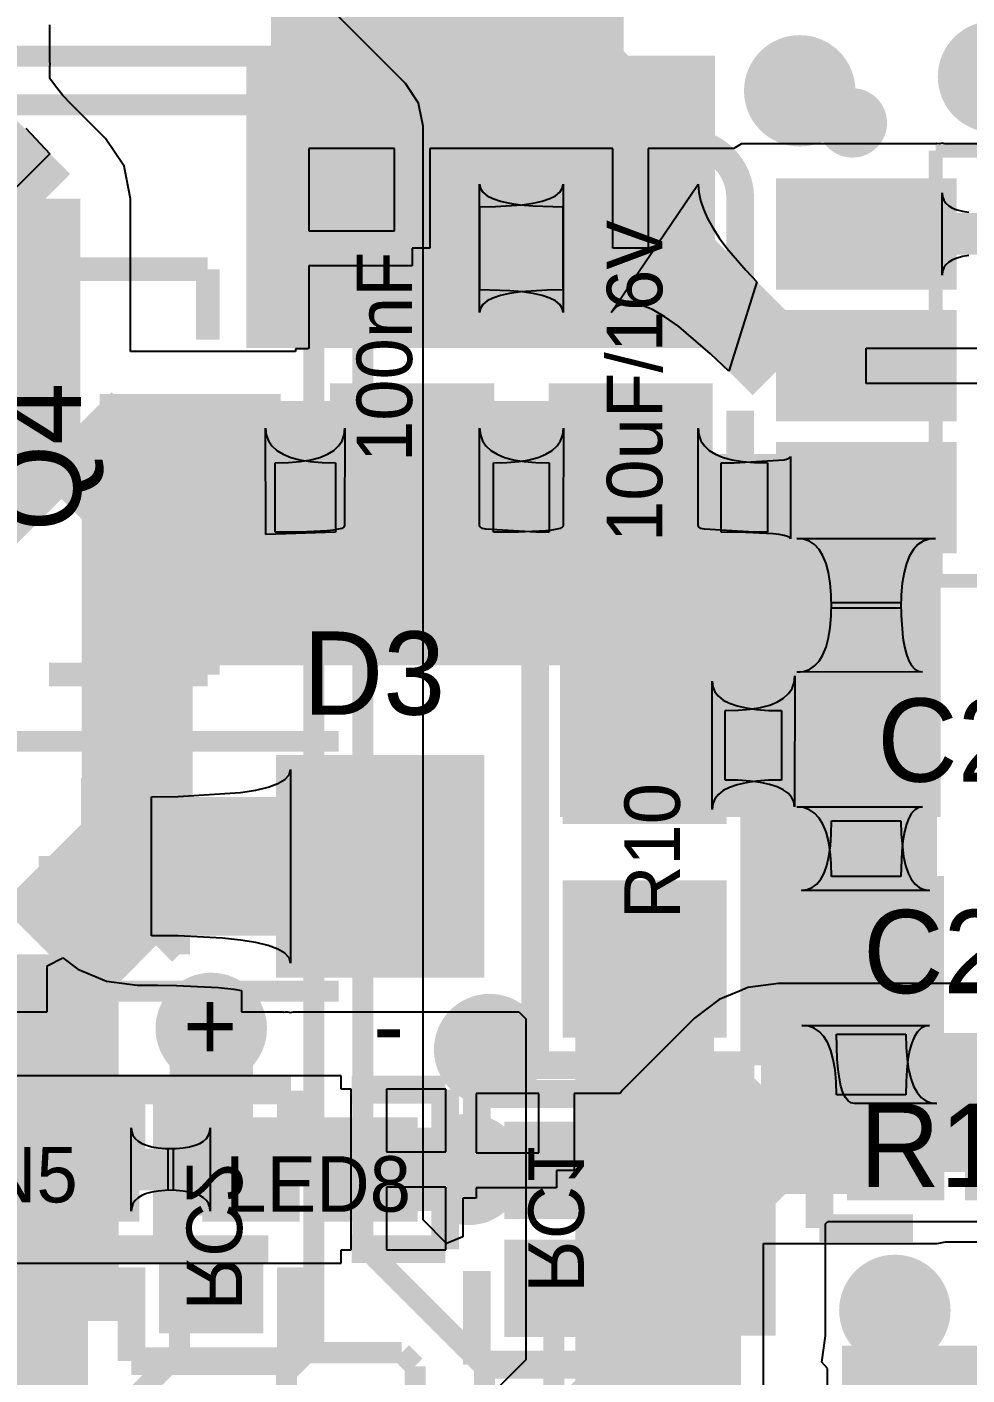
# Model space of a CAD drawing. Extents: x 72.1 to 112.7, y 45.7 to 113.8.
# Drawn here: x 90.05 to 96.83, y 56.1 to 65.81 of the extents above; entities that cross this region are included whole.
import ezdxf

# ---------------------------------------------------------------- set-up
doc = ezdxf.new("R2010")
doc.units = 0
doc.header["$MEASUREMENT"] = 0
for name, color, linetype in [('BOTTOMLAYER', 5, 'CONTINUOUS'), ('BOTTOMOVERLAY', 54, 'CONTINUOUS'), ('BOTTOMPASTE', 16, 'CONTINUOUS'), ('BOTTOMSOLDER', 6, 'CONTINUOUS'), ('MECHANICAL13', 56, 'CONTINUOUS'), ('MULTILAYER', 9, 'CONTINUOUS'), ('TOPLAYER', 1, 'CONTINUOUS'), ('TOPOVERLAY', 2, 'CONTINUOUS'), ('TOPPASTE', 8, 'CONTINUOUS'), ('TOPSOLDER', 216, 'CONTINUOUS')]:
    doc.layers.add(name, color=color, linetype=linetype)

msp = doc.modelspace()

# ---------------------------------------------------------------- linework, layer by layer
at = {"layer": 'BOTTOMLAYER'}
for p, q in [((92.777521, 65.407329), (92.27312, 65.91173)), ((92.871674, 65.266418), (92.777521, 65.407329)), ((92.87716, 65.238838), (92.871674, 65.266418)), ((92.904739, 65.1002), (92.87716, 65.238838)), ((92.904737, 65.100187), (92.904739, 65.1002)), ((92.904737, 57.218115), (92.904737, 65.100187)), ((95.245697, 58.892521), (95.185136, 58.867436)), ((95.467592, 58.921734), (95.245697, 58.892521)), ((100.60128, 58.921734), (95.467592, 58.921734)), ((95.038926, 58.806875), (94.861365, 58.670627)), ((95.185136, 58.867436), (95.038926, 58.806875)), ((94.861365, 58.670627), (94.341163, 58.150425)), ((93.740392, 58.129002), (93.288391, 58.129002)), ((93.288391, 58.129002), (93.288391, 57.702003)), ((93.740392, 57.702003), (93.740392, 58.129002)), ((94.324724, 58.129002), (93.994392, 58.129002)), ((93.994392, 58.129002), (93.994392, 57.575003)), ((94.341163, 58.150425), (94.324724, 58.129002)), ((93.288391, 57.702003), (93.740392, 57.702003)), ((93.994392, 57.575003), (93.867392, 57.575003)), ((93.867392, 57.575003), (93.867392, 57.448003)), ((93.867392, 57.448003), (93.288391, 57.448003)), ((93.288391, 57.448003), (93.288391, 57.375001)), ((93.288391, 57.375001), (93.192392, 57.375001)), ((93.192392, 57.375001), (93.192392, 57.096396)), ((93.075059, 57.047793), (92.904737, 57.218115)), ((95.804723, 57.189078), (95.822712, 57.207066)), ((95.804723, 56.383352), (95.804723, 57.189078)), ((95.822712, 57.207066), (101.183595, 57.207066)), ((93.192392, 57.096396), (93.075059, 57.047793)), ((95.779648, 56.192885), (95.804723, 56.383352)), ((95.820393, 56.146423), (95.779648, 56.192885)), ((95.820393, 55.1434), (95.820393, 56.146423))]:
    msp.add_line(p, q, dxfattribs=at)
for points, const_width in [([(87.597191, 65.604601), (91.965991, 65.604601)], 0.152001), ([(91.965991, 65.604601), (92.470392, 65.1002)], 0.152001), ([(87.364992, 65.2526), (91.759192, 65.2526)], 0.152001), ([(91.759192, 65.2526), (92.118391, 64.893401)], 0.152001), ([(92.470392, 57.038202), (92.470392, 65.1002)], 0.152001), ([(92.118391, 56.316402), (92.118391, 64.893401)], 0.152001), ([(88.533392, 62.900611), (90.377381, 62.900611)], 0.800001), ([(90.377381, 62.900611), (90.844792, 62.4332)], 0.800001), ([(90.844792, 59.7662), (90.844792, 62.4332)], 0.800001), ([(90.209792, 59.1312), (90.844792, 59.7662)], 1.000001), ([(90.209792, 56.4896), (90.209792, 59.1312)], 1.000001), ([(91.378192, 57.600403), (91.378192, 58.5978)], 0.599999), ([(94.947389, 57.544198), (95.467592, 58.0644)], 1.000001), ([(95.467592, 58.0644), (101.183595, 58.0644)], 1.000001), ([(94.947389, 56.383352), (94.947389, 57.544198)], 1.000001), ([(93.232392, 57.5818), (93.860595, 57.5818)], 0.599999), ([(93.860595, 57.5818), (93.867392, 57.575003)], 0.599999), ([(91.149592, 56.261), (91.149592, 56.9722)], 0.152001), ([(92.470392, 57.038202), (93.347393, 56.161201)], 0.152001), ([(93.847392, 56.705002), (93.867392, 56.725002)], 0.152001), ([(93.847392, 55.1434), (93.847392, 56.705002)], 0.152001), ([(94.947389, 55.1434), (94.947389, 56.383352)], 0.499999), ([(92.062988, 56.261), (92.118391, 56.316402)], 0.152001), ([(90.847393, 55.958801), (91.149592, 56.261)], 0.152001), ([(91.921391, 56.119403), (92.062988, 56.261)], 0.152001), ([(92.062988, 56.261), (92.749792, 56.261)], 0.152001), ([(92.749792, 56.261), (92.847391, 56.1634)], 0.152001), ([(91.921391, 55.2174), (91.921391, 56.119403)], 0.152001), ([(92.847391, 55.1434), (92.847391, 56.1634)], 0.152001), ([(93.347393, 55.1434), (93.347393, 56.161201)], 0.152001)]:
    msp.add_lwpolyline(points, dxfattribs=dict(at, const_width=const_width))
for points, const_width in [([(96.866992, 65.4558, 1), (97.166991, 65.4558, 1)], 0.299999), ([(93.920592, 65.3542, 1), (94.220591, 65.3542, 1)], 0.299999), ([(95.469992, 65.3542, 1), (95.769991, 65.3542, 1)], 0.299999), ([(93.463392, 64.2112, 1), (93.763391, 64.2112, 1)], 0.299999), ([(90.644792, 59.7662, 1), (91.044791, 59.7662, 1)], 0.399999), ([(91.228192, 58.5978, 1), (91.528191, 58.5978, 1)], 0.299999), ([(93.234792, 58.4454, 1), (93.534791, 58.4454, 1)], 0.299999), ([(93.082392, 57.5818, 1), (93.382391, 57.5818, 1)], 0.299999), ([(96.155792, 56.5658, 1), (96.455791, 56.5658, 1)], 0.299999)]:
    msp.add_lwpolyline(points, format="xyb", close=True, dxfattribs=dict(at, const_width=const_width))
for points in [[(91.703192, 57.300404), (91.703192, 57.900402), (91.053191, 57.300404), (91.053191, 57.900402)], [(94.192392, 57.275004), (94.192392, 57.875002), (93.542391, 57.275004), (93.542391, 57.875002)], [(91.703192, 56.450403), (91.703192, 57.050402), (91.053191, 56.450403), (91.053191, 57.050402)], [(94.192392, 56.425003), (94.192392, 57.025002), (93.542391, 56.425003), (93.542391, 57.025002)], [(89.904992, 54.4322), (90.489192, 54.4322), (89.904992, 56.8452), (90.489192, 56.8452)]]:
    msp.add_solid(points, dxfattribs=at)
at = {"layer": 'BOTTOMOVERLAY', "const_width": 0.2}
for points in [[(90.803189, 57.475399), (90.803189, 58.150399)], [(90.803189, 58.150399), (91.953189, 58.150399)], [(91.953189, 57.475399), (91.953189, 58.150399)], [(93.292389, 57.449999), (93.292389, 58.124999)], [(93.292389, 58.124999), (94.442389, 58.124999)], [(94.442389, 57.449999), (94.442389, 58.124999)], [(90.803189, 56.200401), (90.803189, 56.875401)], [(91.953189, 56.200401), (91.953189, 56.875401)], [(93.292389, 56.175001), (93.292389, 56.850001)], [(94.442389, 56.175001), (94.442389, 56.850001)], [(90.803189, 56.200401), (91.953189, 56.200401)], [(93.292389, 56.175001), (94.442389, 56.175001)]]:
    msp.add_lwpolyline(points, dxfattribs=at)
at = {"layer": 'BOTTOMPASTE'}
for points in [[(91.703192, 57.300404), (91.703192, 57.900402), (91.053191, 57.300404), (91.053191, 57.900402)], [(94.192392, 57.275004), (94.192392, 57.875002), (93.542391, 57.275004), (93.542391, 57.875002)], [(91.703192, 56.450403), (91.703192, 57.050402), (91.053191, 56.450403), (91.053191, 57.050402)], [(94.192392, 56.425003), (94.192392, 57.025002), (93.542391, 56.425003), (93.542391, 57.025002)]]:
    msp.add_solid(points, dxfattribs=at)
at = {"layer": 'BOTTOMSOLDER'}
for points, const_width in [([(96.816192, 65.4558, 1), (97.217791, 65.4558, 1)], 0.401599), ([(93.869792, 65.3542, 1), (94.271391, 65.3542, 1)], 0.401599), ([(95.419192, 65.3542, 1), (95.820791, 65.3542, 1)], 0.401599), ([(93.412592, 64.2112, 1), (93.814191, 64.2112, 1)], 0.401599), ([(90.593992, 59.7662, 1), (91.095591, 59.7662, 1)], 0.501599), ([(91.177392, 58.5978, 1), (91.578991, 58.5978, 1)], 0.401599), ([(93.183992, 58.4454, 1), (93.585591, 58.4454, 1)], 0.401599), ([(93.031592, 57.5818, 1), (93.433191, 57.5818, 1)], 0.401599), ([(96.104992, 56.5658, 1), (96.506591, 56.5658, 1)], 0.401599)]:
    msp.add_lwpolyline(points, format="xyb", close=True, dxfattribs=dict(at, const_width=const_width))
for points in [[(91.753992, 57.249604), (91.753992, 57.951202), (91.002391, 57.249604), (91.002391, 57.951202)], [(94.243192, 57.224204), (94.243192, 57.925802), (93.491591, 57.224204), (93.491591, 57.925802)], [(91.753992, 56.399603), (91.753992, 57.101202), (91.002391, 56.399603), (91.002391, 57.101202)], [(94.243192, 56.374203), (94.243192, 57.075802), (93.491591, 56.374203), (93.491591, 57.075802)]]:
    msp.add_solid(points, dxfattribs=at)
at = {"layer": 'MECHANICAL13', "const_width": 0.1}
for points in [[(96.599588, 64.922997), (98.39959, 64.922997)], [(96.599588, 61.822998), (96.599588, 64.922997)], [(96.599588, 61.822998), (98.39959, 61.822998)]]:
    msp.add_lwpolyline(points, dxfattribs=at)
at = {"layer": 'MULTILAYER'}
for points, const_width in [([(96.866992, 65.4558, 1), (97.166991, 65.4558, 1)], 0.299999), ([(93.920592, 65.3542, 1), (94.220591, 65.3542, 1)], 0.299999), ([(95.469992, 65.3542, 1), (95.769991, 65.3542, 1)], 0.299999), ([(93.463392, 64.2112, 1), (93.763391, 64.2112, 1)], 0.299999), ([(90.644792, 59.7662, 1), (91.044791, 59.7662, 1)], 0.399999), ([(91.228192, 58.5978, 1), (91.528191, 58.5978, 1)], 0.299999), ([(93.234792, 58.4454, 1), (93.534791, 58.4454, 1)], 0.299999), ([(93.082392, 57.5818, 1), (93.382391, 57.5818, 1)], 0.299999), ([(96.155792, 56.5658, 1), (96.455791, 56.5658, 1)], 0.299999)]:
    msp.add_lwpolyline(points, format="xyb", close=True, dxfattribs=dict(at, const_width=const_width))
at = {"layer": 'TOPLAYER'}
for p, q in [((90.214402, 65.565277), (90.214402, 65.828601)), ((90.218212, 65.546122), (90.214402, 65.565277)), ((90.214402, 65.526968), (90.218212, 65.546122)), ((90.214402, 65.443308), (90.214402, 65.526968)), ((90.215227, 65.441965), (90.214402, 65.443308)), ((90.255507, 65.386618), (90.215227, 65.441965)), ((90.309139, 65.321393), (90.255507, 65.386618)), ((90.368338, 65.258213), (90.309139, 65.321393)), ((90.616966, 65.009586), (90.368338, 65.258213)), ((90.040826, 65.085831), (90.214907, 64.900048)), ((90.74958, 64.81112), (90.616966, 65.009586)), ((90.214907, 64.900048), (89.861354, 64.546495)), ((92.698992, 64.938204), (92.081993, 64.938204)), ((92.081993, 64.938204), (92.081993, 64.346204)), ((92.698992, 64.346204), (92.698992, 64.938204)), ((93.566986, 64.938204), (92.952992, 64.938204)), ((92.952992, 64.938204), (92.952992, 64.219204)), ((93.566988, 64.938204), (93.566986, 64.938206)), ((93.566986, 64.938206), (93.566986, 64.938204)), ((93.569991, 64.938206), (93.566988, 64.938204)), ((93.613392, 64.938206), (93.569991, 64.938206)), ((93.656793, 64.938206), (93.613392, 64.938206)), ((93.659795, 64.938204), (93.656793, 64.938206)), ((93.659797, 64.938204), (93.659795, 64.938206)), ((93.659795, 64.938206), (93.659795, 64.938204)), ((94.273792, 64.938204), (93.659797, 64.938204)), ((94.273792, 64.219204), (94.273792, 64.938204)), ((95.109784, 64.938204), (94.527792, 64.938204)), ((94.527792, 64.938204), (94.527792, 64.219204)), ((95.109787, 64.938204), (95.109784, 64.938206)), ((95.109784, 64.938206), (95.109784, 64.938204)), ((95.144791, 64.938206), (95.109787, 64.938204)), ((95.199591, 64.972999), (95.144791, 64.938206)), ((95.234595, 64.972997), (95.199591, 64.972999)), ((95.234597, 64.972997), (95.234595, 64.972999)), ((95.234595, 64.972999), (95.234595, 64.972997)), ((96.602771, 64.972997), (95.234597, 64.972997)), ((96.608417, 64.974765), (96.602771, 64.972997)), ((96.627625, 64.973045), (96.608417, 64.974765)), ((96.64654, 64.976807), (96.627625, 64.973045)), ((96.665694, 64.972997), (96.64654, 64.976807)), ((96.999588, 64.972997), (96.665694, 64.972997)), ((90.796146, 64.577011), (90.74958, 64.81112)), ((93.312943, 63.757251), (93.312943, 64.681156)), ((93.312943, 64.681156), (93.318942, 64.650384)), ((93.318942, 64.650384), (93.336943, 64.622853)), ((93.336943, 64.622853), (93.366943, 64.59856)), ((93.85984, 64.59856), (93.88984, 64.622853)), ((93.88984, 64.622853), (93.907841, 64.650384)), ((93.907841, 64.650384), (93.913841, 64.681156)), ((93.913841, 64.681156), (93.913841, 63.757251)), ((94.259705, 63.757251), (94.887743, 64.681156)), ((94.887743, 64.681156), (94.891984, 64.623874)), ((94.891984, 64.623874), (94.904712, 64.563691)), ((96.64654, 64.026047), (96.64654, 64.619949)), ((96.64654, 64.619949), (96.64954, 64.59203)), ((90.796146, 63.475857), (90.796146, 64.577011)), ((93.313842, 64.519203), (93.427842, 64.520823)), ((93.313842, 63.919204), (93.313842, 64.519203)), ((93.366943, 64.59856), (93.408942, 64.577506)), ((93.408942, 64.577506), (93.462942, 64.559691)), ((93.427842, 64.520823), (93.619841, 64.533777)), ((93.462942, 64.559691), (93.528942, 64.545116)), ((93.528942, 64.545116), (93.606943, 64.533777)), ((93.606943, 64.533777), (93.696942, 64.52568)), ((93.619841, 64.533777), (93.697842, 64.545116)), ((93.696942, 64.52568), (93.912941, 64.519203)), ((93.697842, 64.545116), (93.763841, 64.559691)), ((93.763841, 64.559691), (93.817841, 64.577506)), ((93.817841, 64.577506), (93.85984, 64.59856)), ((93.912941, 64.519203), (93.912941, 63.919204)), ((94.904712, 64.563691), (94.925926, 64.500605)), ((96.64954, 64.59203), (96.658539, 64.567046)), ((96.658539, 64.567046), (96.67354, 64.545004)), ((96.67354, 64.545004), (96.694541, 64.525901)), ((96.694541, 64.525901), (96.721539, 64.509736)), ((96.721539, 64.509736), (96.754541, 64.496511)), ((94.925926, 64.500605), (94.955624, 64.434616)), ((94.955624, 64.434616), (94.993808, 64.365726)), ((96.754541, 64.496511), (96.79354, 64.486224)), ((96.79354, 64.486224), (96.838539, 64.478875)), ((92.081993, 64.346204), (92.698992, 64.346204)), ((94.993808, 64.365726), (95.040478, 64.293933)), ((92.952992, 64.219204), (92.825992, 64.219204)), ((92.825992, 64.219204), (92.825992, 64.092204)), ((94.527792, 64.219204), (94.273792, 64.219204)), ((95.040478, 64.293933), (95.095631, 64.219239)), ((95.095631, 64.219239), (95.231397, 64.061142)), ((96.694541, 64.120095), (96.67354, 64.100992)), ((96.721539, 64.13626), (96.694541, 64.120095)), ((96.754541, 64.149486), (96.721539, 64.13626)), ((96.79354, 64.159773), (96.754541, 64.149486)), ((96.838539, 64.167121), (96.79354, 64.159773)), ((92.825992, 64.092204), (92.081993, 64.092204)), ((92.081993, 64.092204), (92.081993, 63.584008)), ((95.231397, 64.061142), (95.312006, 63.977741)), ((96.64954, 64.053966), (96.64654, 64.026047)), ((96.658539, 64.07895), (96.64954, 64.053966)), ((96.67354, 64.100992), (96.658539, 64.07895)), ((95.312006, 63.977741), (95.108232, 63.332987)), ((93.529841, 63.912727), (93.313842, 63.919204)), ((93.366943, 63.839847), (93.336943, 63.815554)), ((93.408942, 63.860901), (93.366943, 63.839847)), ((93.462942, 63.878717), (93.408942, 63.860901)), ((93.528942, 63.893291), (93.462942, 63.878717)), ((93.606943, 63.90463), (93.528942, 63.893291)), ((93.619841, 63.90463), (93.529841, 63.912727)), ((93.798941, 63.917584), (93.606943, 63.90463)), ((93.697842, 63.893291), (93.619841, 63.90463)), ((93.763841, 63.878717), (93.697842, 63.893291)), ((93.817841, 63.860901), (93.763841, 63.878717)), ((93.912941, 63.919204), (93.798941, 63.917584)), ((93.85984, 63.839847), (93.817841, 63.860901)), ((93.88984, 63.815554), (93.85984, 63.839847)), ((94.408183, 63.825148), (94.348587, 63.821104)), ((94.477881, 63.810604), (94.408183, 63.825148)), ((93.318942, 63.788023), (93.312943, 63.757251)), ((93.336943, 63.815554), (93.318942, 63.788023)), ((93.907841, 63.788023), (93.88984, 63.815554)), ((93.913841, 63.757251), (93.907841, 63.788023)), ((94.299095, 63.798473), (94.259705, 63.757251)), ((94.348587, 63.821104), (94.299095, 63.798473)), ((94.557682, 63.777472), (94.477881, 63.810604)), ((94.647586, 63.725753), (94.557682, 63.777472)), ((94.747593, 63.655443), (94.647586, 63.725753)), ((94.977918, 63.45906), (94.747593, 63.655443)), ((92.081993, 63.584008), (92.08199, 63.584005)), ((92.08199, 63.584005), (92.081993, 63.584005)), ((92.081993, 63.584005), (92.08199, 63.500206)), ((91.985993, 63.475857), (90.796146, 63.475857)), ((92.075988, 63.494201), (91.985993, 63.494201)), ((91.985993, 63.494201), (91.985993, 63.475857)), ((92.08199, 63.500206), (92.075988, 63.494201)), ((95.108232, 63.332987), (94.977918, 63.45906)), ((96.099589, 63.245997), (96.099589, 63.499997)), ((96.099589, 63.499997), (96.903588, 63.499997)), ((96.903588, 63.245997), (96.099589, 63.245997)), ((91.772743, 62.156848), (91.769695, 62.922998)), ((91.769695, 62.922998), (91.774904, 62.875498)), ((91.774904, 62.875498), (91.790134, 62.832999)), ((92.321621, 62.832999), (92.336864, 62.875498)), ((92.336864, 62.875498), (92.342089, 62.922998)), ((92.342089, 62.922998), (92.339041, 62.217249)), ((93.312943, 62.217249), (93.312943, 62.922998)), ((93.312943, 62.922998), (93.317944, 62.875498)), ((93.317944, 62.875498), (93.332943, 62.832999)), ((93.896421, 62.832999), (93.911664, 62.875498)), ((93.911664, 62.875498), (93.916889, 62.922998)), ((93.916889, 62.922998), (93.913841, 62.217249)), ((94.887743, 62.217249), (94.887743, 62.922998)), ((94.887743, 62.922998), (94.892744, 62.875498)), ((94.892744, 62.875498), (94.907743, 62.832999)), ((91.790134, 62.832999), (91.815387, 62.795498)), ((91.815387, 62.795498), (91.85066, 62.762999)), ((91.85066, 62.762999), (91.895953, 62.735498)), ((92.215787, 62.735498), (92.261083, 62.762999)), ((92.261083, 62.762999), (92.296361, 62.795498)), ((92.296361, 62.795498), (92.321621, 62.832999)), ((93.332943, 62.832999), (93.357944, 62.795498)), ((93.357944, 62.795498), (93.392942, 62.762999)), ((93.392942, 62.762999), (93.437944, 62.735498)), ((93.790587, 62.735498), (93.835883, 62.762999)), ((93.835883, 62.762999), (93.871161, 62.795498)), ((93.871161, 62.795498), (93.896421, 62.832999)), ((94.907743, 62.832999), (94.932744, 62.795498)), ((94.932744, 62.795498), (94.967742, 62.762999)), ((94.967742, 62.762999), (95.012744, 62.735498)), ((91.839042, 62.672999), (91.934426, 62.675498)), ((91.839042, 62.173), (91.839042, 62.672999)), ((91.895953, 62.735498), (91.951269, 62.712999)), ((91.934426, 62.675498), (92.019793, 62.682999)), ((91.951269, 62.712999), (92.016605, 62.695498)), ((92.016605, 62.695498), (92.091962, 62.682999)), ((92.019793, 62.682999), (92.095142, 62.695498)), ((92.091962, 62.682999), (92.177342, 62.675498)), ((92.095142, 62.695498), (92.160474, 62.712999)), ((92.160474, 62.712999), (92.215787, 62.735498)), ((92.177342, 62.675498), (92.272742, 62.672999)), ((92.272742, 62.672999), (92.272742, 62.173)), ((93.413842, 62.672999), (93.509226, 62.675498)), ((93.413842, 62.173), (93.413842, 62.672999)), ((93.437944, 62.735498), (93.492942, 62.712999)), ((93.492942, 62.712999), (93.557943, 62.695498)), ((93.509226, 62.675498), (93.594593, 62.682999)), ((93.557943, 62.695498), (93.632942, 62.682999)), ((93.594593, 62.682999), (93.669942, 62.695498)), ((93.632942, 62.682999), (93.717943, 62.675498)), ((93.669942, 62.695498), (93.735274, 62.712999)), ((93.717943, 62.675498), (93.812942, 62.672999)), ((93.735274, 62.712999), (93.790587, 62.735498)), ((93.812942, 62.672999), (93.812942, 62.173)), ((95.012744, 62.735498), (95.067742, 62.712999)), ((95.052639, 62.672999), (95.147641, 62.673469)), ((95.052639, 62.173), (95.052639, 62.672999)), ((95.067742, 62.712999), (95.132743, 62.695498)), ((95.132743, 62.695498), (95.207742, 62.682999)), ((95.147641, 62.673469), (95.507637, 62.696006)), ((95.207742, 62.682999), (95.292743, 62.675498)), ((95.292743, 62.675498), (95.387742, 62.672999)), ((95.387742, 62.672999), (95.387742, 62.173)), ((95.507637, 62.696006), (95.532638, 62.703047)), ((95.532638, 62.703047), (95.547637, 62.71103)), ((95.547637, 62.71103), (95.552638, 62.719951)), ((95.552638, 62.719951), (95.552638, 62.126048)), ((92.272742, 62.173), (91.772743, 62.156848)), ((92.019041, 62.17477), (91.839042, 62.173)), ((92.21404, 62.184062), (92.019041, 62.17477)), ((92.259041, 62.188931), (92.21404, 62.184062)), ((92.294039, 62.194681), (92.259041, 62.188931)), ((92.319041, 62.201318), (92.294039, 62.194681)), ((92.334042, 62.208842), (92.319041, 62.201318)), ((92.339041, 62.217249), (92.334042, 62.208842)), ((93.317944, 62.208842), (93.312943, 62.217249)), ((93.332943, 62.201318), (93.317944, 62.208842)), ((93.357944, 62.194681), (93.332943, 62.201318)), ((93.717943, 62.173442), (93.357944, 62.194681)), ((93.593841, 62.17477), (93.413842, 62.173)), ((93.78884, 62.184062), (93.593841, 62.17477)), ((93.812942, 62.173), (93.717943, 62.173442)), ((93.833841, 62.188931), (93.78884, 62.184062)), ((93.868842, 62.194681), (93.833841, 62.188931)), ((93.893841, 62.201318), (93.868842, 62.194681)), ((93.908842, 62.208842), (93.893841, 62.201318)), ((93.913841, 62.217249), (93.908842, 62.208842)), ((94.892744, 62.208842), (94.887743, 62.217249)), ((94.907743, 62.201318), (94.892744, 62.208842)), ((94.932744, 62.194681), (94.907743, 62.201318)), ((95.292743, 62.173442), (94.932744, 62.194681)), ((95.232639, 62.171123), (95.052639, 62.173)), ((95.387742, 62.173), (95.292743, 62.173442)), ((95.427637, 62.161263), (95.232639, 62.171123)), ((95.472639, 62.156096), (95.427637, 62.161263)), ((95.50764, 62.149993), (95.472639, 62.156096)), ((95.532638, 62.142952), (95.50764, 62.149993)), ((95.54764, 62.134968), (95.532638, 62.142952)), ((95.552638, 62.126048), (95.54764, 62.134968)), ((95.647091, 62.124067), (95.59959, 62.129096)), ((95.59959, 62.129096), (96.599588, 62.129096)), ((95.68959, 62.108974), (95.647091, 62.124067)), ((95.727091, 62.083823), (95.68959, 62.108974)), ((95.75959, 62.048608), (95.727091, 62.083823)), ((96.472088, 62.08382), (96.439589, 62.048608)), ((96.509589, 62.108974), (96.472088, 62.08382)), ((96.552088, 62.124067), (96.509589, 62.108974)), ((96.599588, 62.129096), (96.552088, 62.124067)), ((95.787091, 62.003335), (95.75959, 62.048608)), ((95.80959, 61.947999), (95.787091, 62.003335)), ((96.412088, 62.003335), (96.389589, 61.947999)), ((96.439589, 62.048608), (96.412088, 62.003335)), ((95.827091, 61.882602), (95.80959, 61.947999)), ((95.83959, 61.807146), (95.827091, 61.882602)), ((96.372088, 61.882604), (96.359589, 61.807146)), ((96.389589, 61.947999), (96.372088, 61.882604)), ((95.84709, 61.721629), (95.83959, 61.807146)), ((96.359589, 61.807146), (96.352088, 61.721629)), ((95.84959, 61.626049), (95.84709, 61.721629)), ((96.352088, 61.721629), (96.349589, 61.626049)), ((95.84709, 61.572122), (95.84959, 61.66755)), ((95.84959, 61.66755), (96.349589, 61.66755)), ((96.349589, 61.626049), (95.84959, 61.626049)), ((96.349589, 61.66755), (96.351151, 61.572551)), ((95.83959, 61.486722), (95.84709, 61.572122)), ((96.351151, 61.572551), (96.363643, 61.412552)), ((95.80959, 61.346004), (95.827091, 61.41135)), ((95.827091, 61.41135), (95.83959, 61.486722)), ((96.363643, 61.412552), (96.374575, 61.347551)), ((95.787091, 61.290685), (95.80959, 61.346004)), ((96.374575, 61.347551), (96.388629, 61.292552)), ((95.68959, 61.184894), (95.727091, 61.210132)), ((95.727091, 61.210132), (95.75959, 61.245394)), ((95.75959, 61.245394), (95.787091, 61.290685)), ((96.388629, 61.292552), (96.405804, 61.247551)), ((96.405804, 61.247551), (96.426106, 61.212552)), ((96.426106, 61.212552), (96.44953, 61.187551)), ((95.579712, 61.090299), (95.584889, 61.1378)), ((95.584889, 61.1378), (95.581841, 60.193649)), ((95.59959, 61.164503), (95.647091, 61.169685)), ((96.505746, 61.167551), (95.59959, 61.164503)), ((95.647091, 61.169685), (95.68959, 61.184894)), ((96.44953, 61.187551), (96.476076, 61.172552)), ((96.476076, 61.172552), (96.505746, 61.167551)), ((94.98934, 60.175849), (94.98934, 61.099753)), ((94.98934, 61.099753), (94.994341, 61.059482)), ((94.994341, 61.059482), (95.00934, 61.023449)), ((95.00934, 61.023449), (95.034341, 60.991659)), ((95.504013, 60.9778), (95.539276, 61.0103)), ((95.539276, 61.0103), (95.564508, 61.0478)), ((95.564508, 61.0478), (95.579712, 61.090299)), ((95.034341, 60.991659), (95.06934, 60.964105)), ((95.06934, 60.964105), (95.114339, 60.940787)), ((95.114339, 60.940787), (95.16934, 60.921712)), ((95.16934, 60.921712), (95.234338, 60.906876)), ((95.26268, 60.8978), (95.338057, 60.9103)), ((95.338057, 60.9103), (95.403403, 60.9278)), ((95.403403, 60.9278), (95.458724, 60.9503)), ((95.458724, 60.9503), (95.504013, 60.9778)), ((95.081842, 60.8878), (95.177275, 60.8903)), ((95.081842, 60.387801), (95.081842, 60.8878)), ((95.177275, 60.8903), (95.26268, 60.8978)), ((95.234338, 60.906876), (95.309339, 60.896279)), ((95.309339, 60.896279), (95.394338, 60.889919)), ((95.394338, 60.889919), (95.489339, 60.8878)), ((95.489339, 60.8878), (95.489339, 60.387801)), ((91.90864, 60.392249), (91.93864, 60.425729)), ((91.93864, 60.425729), (91.94864, 60.463151)), ((91.94864, 60.463151), (91.94864, 59.069249)), ((91.698641, 60.315437), (91.78864, 60.337103)), ((91.78864, 60.337103), (91.85864, 60.362706)), ((91.85864, 60.362706), (91.90864, 60.392249)), ((95.114339, 60.334815), (95.06934, 60.311497)), ((95.176843, 60.385861), (95.081842, 60.387801)), ((95.16934, 60.35389), (95.114339, 60.334815)), ((95.234341, 60.368726), (95.16934, 60.35389)), ((95.261841, 60.380034), (95.176843, 60.385861)), ((95.309339, 60.379323), (95.234341, 60.368726)), ((95.336843, 60.370329), (95.261841, 60.380034)), ((95.394341, 60.385683), (95.309339, 60.379323)), ((95.401841, 60.356737), (95.336843, 60.370329)), ((95.489339, 60.387801), (95.394341, 60.385683)), ((95.456842, 60.339265), (95.401841, 60.356737)), ((95.501841, 60.317906), (95.456842, 60.339265)), ((90.94864, 60.266199), (91.138639, 60.26817)), ((90.94864, 59.266201), (90.94864, 60.266199)), ((91.138639, 60.26817), (91.588641, 60.297713)), ((91.588641, 60.297713), (91.698641, 60.315437)), ((95.00934, 60.252153), (94.994339, 60.21612)), ((95.034339, 60.283943), (95.00934, 60.252153)), ((95.06934, 60.311497), (95.034339, 60.283943)), ((95.536842, 60.292666), (95.501841, 60.317906)), ((95.561841, 60.263545), (95.536842, 60.292666)), ((95.576842, 60.230537), (95.561841, 60.263545)), ((95.581841, 60.193649), (95.576842, 60.230537)), ((94.994339, 60.21612), (94.98934, 60.175849)), ((95.647091, 60.188648), (95.59959, 60.193649)), ((95.59959, 60.193649), (96.505746, 60.193649)), ((95.68959, 60.173649), (95.647091, 60.188648)), ((95.727091, 60.148648), (95.68959, 60.173649)), ((95.75959, 60.113649), (95.727091, 60.148648)), ((96.426106, 60.14865), (96.405804, 60.113649)), ((96.44953, 60.173649), (96.426106, 60.14865)), ((96.476076, 60.18865), (96.44953, 60.173649)), ((96.505746, 60.193649), (96.476076, 60.18865)), ((95.787091, 60.068648), (95.75959, 60.113649)), ((95.80959, 60.013649), (95.787091, 60.068648)), ((95.847421, 59.997751), (95.84959, 60.09275)), ((95.84959, 60.09275), (96.349589, 60.09275)), ((96.349589, 60.09275), (96.351659, 59.997751)), ((96.388629, 60.068648), (96.374575, 60.013649)), ((96.405804, 60.113649), (96.388629, 60.068648)), ((95.827091, 59.948651), (95.80959, 60.013649)), ((95.83959, 59.87365), (95.827091, 59.948651)), ((95.840911, 59.91275), (95.847421, 59.997751)), ((96.351659, 59.997751), (96.368215, 59.837752)), ((96.363643, 59.948648), (96.355835, 59.87365)), ((96.374575, 60.013649), (96.363643, 59.948648)), ((95.830065, 59.837752), (95.840911, 59.91275)), ((95.84709, 59.788651), (95.83959, 59.87365)), ((96.355835, 59.87365), (96.349589, 59.69365)), ((95.795353, 59.717752), (95.814878, 59.772751)), ((95.814878, 59.772751), (95.830065, 59.837752)), ((95.84959, 59.69365), (95.84709, 59.788651)), ((96.368215, 59.837752), (96.382703, 59.772751)), ((96.382703, 59.772751), (96.401329, 59.717752)), ((95.743286, 59.637752), (95.771487, 59.672751)), ((95.771487, 59.672751), (95.795353, 59.717752)), ((96.349589, 59.69365), (95.84959, 59.69365)), ((96.401329, 59.717752), (96.424092, 59.672751)), ((96.424092, 59.672751), (96.450998, 59.637752)), ((95.632641, 59.592751), (95.67386, 59.597752)), ((96.556546, 59.592751), (95.632641, 59.592751)), ((95.67386, 59.597752), (95.710743, 59.612751)), ((95.710743, 59.612751), (95.743286, 59.637752)), ((96.450998, 59.637752), (96.482042, 59.612751)), ((96.482042, 59.612751), (96.517224, 59.597752)), ((96.517224, 59.597752), (96.556546, 59.592751)), ((91.138639, 59.26423), (90.94864, 59.266201)), ((91.458641, 59.248474), (91.138639, 59.26423)), ((91.588641, 59.234687), (91.458641, 59.248474)), ((91.698641, 59.216963), (91.588641, 59.234687)), ((91.78864, 59.195297), (91.698641, 59.216963)), ((91.85864, 59.169694), (91.78864, 59.195297)), ((91.90864, 59.140151), (91.85864, 59.169694)), ((90.19559, 59.049376), (90.309494, 59.105549)), ((90.309494, 59.105549), (90.416126, 59.023728)), ((91.93864, 59.106671), (91.90864, 59.140151)), ((91.94864, 59.069249), (91.93864, 59.106671)), ((90.19559, 58.716202), (90.19559, 59.049376)), ((90.416126, 59.023728), (90.622897, 58.938079)), ((90.622897, 58.938079), (90.844792, 58.908866)), ((90.844792, 58.908866), (90.99293, 58.908866)), ((90.99293, 58.908866), (91.127981, 58.907464)), ((91.127981, 58.907464), (91.431049, 58.892544)), ((91.431049, 58.892544), (91.541376, 58.880842)), ((91.541376, 58.880842), (91.595593, 58.872107)), ((91.595593, 58.872107), (91.595593, 58.716202)), ((88.567796, 58.716202), (90.19559, 58.716202)), ((91.595593, 58.716202), (91.899692, 58.716202)), ((91.899692, 58.716202), (91.90182, 58.715478)), ((91.90182, 58.715478), (91.912981, 58.716202)), ((91.912981, 58.716202), (91.929486, 58.716202)), ((91.929486, 58.716202), (91.94864, 58.712392)), ((91.94864, 58.712392), (91.967794, 58.716202)), ((91.967794, 58.716202), (93.595586, 58.716202)), ((93.595586, 58.716202), (93.595584, 58.716202)), ((93.595584, 58.716202), (93.645055, 58.666731)), ((93.595586, 58.716202), (93.595586, 58.716202)), ((93.645055, 58.666731), (93.645055, 56.209717)), ((95.682295, 58.613848), (95.634795, 58.618849)), ((95.634795, 58.618849), (96.556546, 58.618849)), ((95.724795, 58.598849), (95.682295, 58.613848)), ((95.762295, 58.573848), (95.724795, 58.598849)), ((96.494714, 58.598849), (96.468951, 58.57385)), ((96.523912, 58.61385), (96.494714, 58.598849)), ((96.556546, 58.618849), (96.523912, 58.61385)), ((95.794794, 58.538849), (95.762295, 58.573848)), ((95.822295, 58.493848), (95.794794, 58.538849)), ((95.844794, 58.438849), (95.822295, 58.493848)), ((95.884794, 58.556152), (96.384793, 58.556152)), ((95.890029, 58.376152), (95.884794, 58.556152)), ((96.384793, 58.556152), (96.387041, 58.461153)), ((96.427732, 58.493848), (96.412274, 58.438849)), ((96.446624, 58.538849), (96.427732, 58.493848)), ((96.468951, 58.57385), (96.446624, 58.538849)), ((95.862295, 58.373851), (95.844794, 58.438849)), ((96.387041, 58.461153), (96.393782, 58.376152)), ((96.412274, 58.438849), (96.400252, 58.373848)), ((95.874794, 58.29885), (95.862295, 58.373851)), ((95.882295, 58.213851), (95.874794, 58.29885)), ((95.89657, 58.301153), (95.890029, 58.376152)), ((95.905729, 58.236152), (95.89657, 58.301153)), ((96.391664, 58.29885), (96.38651, 58.213849)), ((96.400252, 58.373848), (96.391664, 58.29885)), ((96.393782, 58.376152), (96.405022, 58.301153)), ((96.405022, 58.301153), (96.420755, 58.236152)), ((92.314392, 58.2568), (89.007795, 58.2568)), ((92.314392, 58.160801), (92.314392, 58.2568)), ((95.884794, 58.11885), (95.882295, 58.213851)), ((95.917507, 58.181154), (95.905729, 58.236152)), ((96.38651, 58.213849), (96.384793, 58.11885)), ((96.420755, 58.236152), (96.440981, 58.181154)), ((92.387395, 58.160801), (92.314392, 58.160801)), ((92.387395, 57.5818), (92.387395, 58.160801)), ((93.068394, 58.160801), (92.641395, 58.160801)), ((92.641395, 58.160801), (92.641395, 57.7088)), ((93.068394, 57.7088), (93.068394, 58.160801)), ((96.384793, 58.11885), (95.884794, 58.11885)), ((95.931899, 58.136152), (95.917507, 58.181154)), ((95.948909, 58.101154), (95.931899, 58.136152)), ((95.968538, 58.076153), (95.948909, 58.101154)), ((96.440981, 58.181154), (96.465705, 58.136152)), ((96.465705, 58.136152), (96.494923, 58.101154)), ((96.494923, 58.101154), (96.528633, 58.076153)), ((95.990781, 58.061154), (95.968538, 58.076153)), ((96.015642, 58.056153), (95.990781, 58.061154)), ((96.609545, 58.056153), (96.015642, 58.056153)), ((96.528633, 58.076153), (96.566843, 58.061154)), ((96.566843, 58.061154), (96.609545, 58.056153)), ((90.801698, 57.281801), (90.801698, 57.881799)), ((90.801698, 57.881799), (90.804728, 57.853301)), ((90.804728, 57.853301), (90.813819, 57.827799)), ((90.813819, 57.827799), (90.828973, 57.8053)), ((90.828973, 57.8053), (90.850187, 57.7858)), ((91.322002, 57.7858), (91.343216, 57.8053)), ((91.343216, 57.8053), (91.358369, 57.827799)), ((91.358369, 57.827799), (91.36746, 57.853301)), ((91.36746, 57.853301), (91.37049, 57.881799)), ((91.37049, 57.881799), (91.37049, 57.281801)), ((90.850187, 57.7858), (90.877461, 57.7693)), ((90.877461, 57.7693), (90.910796, 57.7558)), ((90.910796, 57.7558), (90.950191, 57.7453)), ((90.950191, 57.7453), (90.995647, 57.737799)), ((90.995647, 57.737799), (91.047166, 57.733301)), ((91.047166, 57.733301), (91.104745, 57.7318)), ((91.067443, 57.7318), (91.125022, 57.733301)), ((91.067443, 57.4318), (91.067443, 57.7318)), ((91.104745, 57.7318), (91.104745, 57.4318)), ((91.125022, 57.733301), (91.176541, 57.737799)), ((91.176541, 57.737799), (91.221997, 57.7453)), ((91.221997, 57.7453), (91.261392, 57.7558)), ((91.261392, 57.7558), (91.294727, 57.7693)), ((91.294727, 57.7693), (91.322002, 57.7858)), ((92.641395, 57.7088), (93.068394, 57.7088)), ((92.387395, 57.002799), (92.387395, 57.5818)), ((90.950191, 57.4183), (90.910796, 57.4078)), ((90.995647, 57.425801), (90.950191, 57.4183)), ((91.047166, 57.430299), (90.995647, 57.425801)), ((91.104745, 57.4318), (91.047166, 57.430299)), ((91.125022, 57.430299), (91.067443, 57.4318)), ((91.176541, 57.425801), (91.125022, 57.430299)), ((91.221997, 57.4183), (91.176541, 57.425801)), ((91.261392, 57.4078), (91.221997, 57.4183)), ((93.068394, 57.4548), (92.641395, 57.4548)), ((92.641395, 57.4548), (92.641395, 57.002799)), ((93.068394, 57.002799), (93.068394, 57.4548)), ((90.813819, 57.335801), (90.804728, 57.310299)), ((90.828973, 57.3583), (90.813819, 57.335801)), ((90.850187, 57.3778), (90.828973, 57.3583)), ((90.877461, 57.3943), (90.850187, 57.3778)), ((90.910796, 57.4078), (90.877461, 57.3943)), ((91.294727, 57.3943), (91.261392, 57.4078)), ((91.322002, 57.3778), (91.294727, 57.3943)), ((91.343216, 57.3583), (91.322002, 57.3778)), ((91.358369, 57.335801), (91.343216, 57.3583)), ((91.36746, 57.310299), (91.358369, 57.335801)), ((90.804728, 57.310299), (90.801698, 57.281801)), ((91.37049, 57.281801), (91.36746, 57.310299)), ((95.359723, 55.854597), (95.359723, 57.047143)), ((95.359723, 57.047143), (96.610592, 57.047143)), ((96.610592, 57.047143), (96.671206, 57.0592)), ((96.671206, 57.0592), (96.962592, 57.0592)), ((92.314392, 56.9068), (92.314392, 57.002799)), ((92.314392, 57.002799), (92.387395, 57.002799)), ((92.641395, 57.002799), (93.068394, 57.002799)), ((89.007795, 56.9068), (92.314392, 56.9068)), ((93.645055, 56.209717), (92.676965, 55.241627))]:
    msp.add_line(p, q, dxfattribs=at)
for points, const_width in [([(96.866992, 65.4558, 1), (97.166991, 65.4558, 1)], 0.299999), ([(93.920592, 65.3542, 1), (94.220591, 65.3542, 1)], 0.299999), ([(95.469992, 65.3542, 1), (95.769991, 65.3542, 1)], 0.299999), ([(93.463392, 64.2112, 1), (93.763391, 64.2112, 1)], 0.299999), ([(90.644792, 59.7662, 1), (91.044791, 59.7662, 1)], 0.399999), ([(91.228192, 58.5978, 1), (91.528191, 58.5978, 1)], 0.299999), ([(93.234792, 58.4454, 1), (93.534791, 58.4454, 1)], 0.299999), ([(93.082392, 57.5818, 1), (93.382391, 57.5818, 1)], 0.299999), ([(96.155792, 56.5658, 1), (96.455791, 56.5658, 1)], 0.299999)]:
    msp.add_lwpolyline(points, format="xyb", close=True, dxfattribs=dict(at, const_width=const_width))
for points, const_width in [([(89.407202, 65.3542), (90.184392, 64.577011)], 0.499999), ([(90.184392, 62.651589), (90.184392, 64.577011)], 0.499999), ([(92.825992, 64.219204), (94.400792, 64.219204)], 0.599999), ([(94.400792, 64.219204), (94.64628, 64.219204)], 0.599999), ([(94.64628, 64.219204), (95.492486, 63.372997)], 0.599999), ([(96.099589, 64.322998), (97.554616, 64.322998)], 0.299999), ([(95.492486, 63.372997), (96.099589, 63.372997)], 0.599999), ([(89.193792, 61.660989), (90.184392, 62.651589)], 0.499999), ([(90.971792, 62.422999), (96.099589, 62.422999)], 0.499999), ([(96.099589, 60.761796), (96.099589, 62.422999)], 0.499999), ([(95.975592, 60.637798), (96.099589, 60.761796)], 0.499999), ([(96.099589, 60.761796), (96.145393, 60.8076)], 0.499999), ([(96.099589, 59.253204), (96.099589, 60.761796)], 0.499999), ([(94.502389, 60.637801), (95.975589, 60.637801)], 0.499999), ([(95.975589, 60.637801), (95.975592, 60.637798)], 0.499999), ([(90.844792, 59.7662), (92.595591, 59.7662)], 1.000001), ([(96.099589, 59.253204), (96.134794, 59.217999)], 0.499999), ([(96.134794, 57.7088), (96.134794, 59.217999)], 0.499999), ([(94.502389, 55.854597), (94.502389, 58.9026)], 1.000001), ([(92.514395, 57.5818), (93.232392, 57.5818)], 0.599999), ([(90.507795, 57.5818), (91.664394, 57.5818)], 0.299999), ([(93.283192, 54.6354), (94.502389, 55.854597)], 1.000001)]:
    msp.add_lwpolyline(points, dxfattribs=dict(at, const_width=const_width))
for points in [[(91.809992, 65.2018), (94.349992, 65.2018), (91.809992, 66.802), (94.349992, 66.802)], [(91.632192, 63.5), (95.010392, 63.5), (91.632192, 65.6082), (95.010392, 65.6082)], [(93.315991, 63.754203), (93.315991, 64.684204), (92.335993, 63.754203), (92.335993, 64.684204)], [(94.890791, 63.754203), (94.890791, 64.684204), (93.910793, 63.754203), (93.910793, 64.684204)], [(96.649588, 64.022999), (96.649588, 64.622997), (95.54959, 64.022999), (95.54959, 64.622997)], [(96.649588, 63.072998), (96.649588, 63.672997), (95.54959, 63.072998), (95.54959, 63.672997)], [(93.315991, 62.214201), (93.315991, 63.144202), (92.335993, 62.214201), (92.335993, 63.144202)], [(94.890791, 62.214201), (94.890791, 63.144202), (93.910793, 62.214201), (93.910793, 63.144202)], [(90.675793, 63.0682), (90.675793, 62.1538), (91.775791, 63.0682), (91.775791, 62.1538)], [(90.692392, 61.214), (94.857992, 61.214), (90.692392, 63.119), (94.857992, 63.119)], [(93.892792, 60.1218), (96.635992, 60.1218), (93.892792, 62.738), (96.635992, 62.738)], [(96.649588, 62.123), (96.649588, 62.722999), (95.54959, 62.123), (95.54959, 62.722999)], [(95.578793, 60.190601), (96.508794, 60.190601), (95.578793, 61.170599), (96.508794, 61.170599)], [(94.992388, 60.172801), (94.992388, 61.102801), (94.01239, 60.172801), (94.01239, 61.102801)], [(95.340592, 57.404), (96.610592, 57.404), (95.340592, 60.833), (96.610592, 60.833)], [(91.945592, 60.466199), (91.945592, 59.066201), (93.245589, 60.466199), (93.245589, 59.066201)], [(94.992388, 58.632799), (94.992388, 59.562799), (94.01239, 58.632799), (94.01239, 59.562799)], [(95.629593, 58.615801), (96.559594, 58.615801), (95.629593, 59.595799), (96.559594, 59.595799)], [(96.012594, 57.409199), (96.612593, 57.409199), (96.012594, 58.059201), (96.612593, 58.059201)], [(90.207795, 57.256799), (90.807794, 57.256799), (90.207795, 57.906801), (90.807794, 57.906801)], [(91.364394, 57.256799), (91.964393, 57.256799), (91.364394, 57.906801), (91.964393, 57.906801)], [(92.214395, 57.256799), (92.814394, 57.256799), (92.214395, 57.906801), (92.814394, 57.906801)], [(95.924792, 53.1368), (98.693392, 53.1368), (95.924792, 56.3118), (98.693392, 56.3118)]]:
    msp.add_solid(points, dxfattribs=at)
at = {"layer": 'TOPOVERLAY'}
for points, const_width in [([(96.124588, 65.122999, 1), (95.874586, 65.122999, 1)], 0.249999), ([(95.812087, 65.122999, 1), (95.937085, 65.122999, 1)], 0.124998), ([(96.062089, 65.122999, 1), (96.187087, 65.122999, 1)], 0.124998), ([(92.385993, 64.984203, 1), (92.485992, 64.984203, 1)], 0.1), ([(93.165993, 64.984206, 1), (93.265993, 64.984206, 1)], 0.1), ([(93.960793, 64.984203, 1), (94.060792, 64.984203, 1)], 0.1), ([(94.740793, 64.984206, 1), (94.840793, 64.984206, 1)], 0.1), ([(91.985991, 64.584204, 1), (92.085991, 64.584204, 1)], 0.1), ([(93.560791, 64.584204, 1), (93.660791, 64.584204, 1)], 0.1), ([(93.565995, 64.584207, 1), (93.665995, 64.584207, 1)], 0.1), ([(95.140795, 64.584207, 1), (95.240795, 64.584207, 1)], 0.1), ([(91.985988, 62.314204, 1), (92.085988, 62.314204, 1)], 0.1), ([(93.560788, 62.314204, 1), (93.660788, 62.314204, 1)], 0.1), ([(93.565993, 62.314204, 1), (93.665993, 62.314204, 1)], 0.1), ([(95.140793, 62.314204, 1), (95.240792, 62.314204, 1)], 0.1), ([(92.38599, 61.914204, 1), (92.48599, 61.914204, 1)], 0.1), ([(93.165991, 61.914204, 1), (93.265991, 61.914204, 1)], 0.1), ([(93.96079, 61.914204, 1), (94.06079, 61.914204, 1)], 0.1), ([(94.740791, 61.914204, 1), (94.840791, 61.914204, 1)], 0.1), ([(95.628795, 61.470603, 1), (95.728795, 61.470603, 1)], 0.1), ([(95.228796, 61.070602, 1), (95.328796, 61.070602, 1)], 0.1), ([(95.228796, 60.290601, 1), (95.328796, 60.290601, 1)], 0.1), ([(95.628795, 59.890599, 1), (95.728795, 59.890599, 1)], 0.1), ([(95.679595, 59.895803, 1), (95.779595, 59.895803, 1)], 0.1), ([(95.279596, 59.495802, 1), (95.379596, 59.495802, 1)], 0.1), ([(95.279596, 58.715801, 1), (95.379596, 58.715801, 1)], 0.1), ([(95.679595, 58.315799, 1), (95.779595, 58.315799, 1)], 0.1)]:
    msp.add_lwpolyline(points, format="xyb", close=True, dxfattribs=dict(at, const_width=const_width))
at = {"layer": 'TOPOVERLAY', "const_width": 0.2}
for points in [[(92.035991, 64.584204, -0.414213), (92.435992, 64.984203)], [(93.215993, 64.984206, -0.414213), (93.615995, 64.584207)], [(93.610791, 64.584204, -0.414213), (94.010792, 64.984203)], [(94.790793, 64.984206, -0.414213), (95.190795, 64.584207)], [(92.43599, 61.914204, -0.414213), (92.035988, 62.314204)], [(93.615993, 62.314204, -0.414213), (93.215991, 61.914204)], [(94.01079, 61.914204, -0.414213), (93.610788, 62.314204)], [(95.190793, 62.314204, -0.414213), (94.790791, 61.914204)], [(95.278796, 61.070602, -0.414213), (95.678795, 61.470603)], [(95.678795, 59.890599, -0.414213), (95.278796, 60.290601)], [(95.329596, 59.495802, -0.414213), (95.729595, 59.895803)], [(95.729595, 58.315799, -0.414213), (95.329596, 58.715801)]]:
    msp.add_lwpolyline(points, format="xyb", dxfattribs=at)
at = {"layer": 'TOPOVERLAY'}
for points, const_width in [([(92.435992, 64.984203), (93.215991, 64.984203)], 0.2), ([(94.010792, 64.984203), (94.790791, 64.984203)], 0.2), ([(92.035991, 63.849204), (92.035991, 64.584204)], 0.2), ([(93.610791, 63.849204), (93.610791, 64.584204)], 0.2), ([(93.615995, 63.849207), (93.615995, 64.584207)], 0.2), ([(95.190795, 63.849207), (95.190795, 64.584207)], 0.2), ([(90.209792, 64.069011), (91.352792, 64.069011)], 0.17), ([(91.352792, 63.561011), (91.352792, 64.069011)], 0.17), ([(92.035991, 62.314204), (92.035991, 63.049203)], 0.2), ([(93.610791, 62.314204), (93.610791, 63.049203)], 0.2), ([(93.615993, 62.314204), (93.615993, 63.049203)], 0.2), ([(95.190793, 62.314204), (95.190793, 63.049203)], 0.2), ([(92.435992, 61.914204), (93.215991, 61.914204)], 0.2), ([(94.010792, 61.914204), (94.790791, 61.914204)], 0.2), ([(91.352792, 61.148011), (91.352792, 61.656011)], 0.17), ([(93.712388, 61.402798), (95.29239, 61.402798)], 0.2), ([(93.712388, 58.332799), (93.712388, 61.402798)], 0.2), ([(95.29239, 58.332799), (95.29239, 61.402798)], 0.2), ([(95.678795, 61.470601), (96.413795, 61.470601)], 0.2), ([(90.209792, 61.148011), (91.352792, 61.148011)], 0.17), ([(95.278796, 60.290601), (95.278796, 61.070599)], 0.2), ([(89.495592, 60.666201), (92.295591, 60.666201)], 0.15), ([(90.514592, 59.1312), (90.514592, 60.4012)], 0.15), ([(90.641592, 59.8932), (91.149592, 60.4012)], 0.15), ([(91.149592, 60.0202), (91.149592, 60.4012)], 0.15), ([(91.149592, 59.1312), (91.149592, 60.0202)], 0.15), ([(95.678795, 59.890599), (96.413795, 59.890599)], 0.2), ([(95.729595, 59.895801), (96.464595, 59.895801)], 0.2), ([(90.133592, 59.7662), (91.657592, 59.7662)], 0.15), ([(90.641592, 59.6392), (91.149592, 59.1312)], 0.15), ([(95.329596, 58.715801), (95.329596, 59.495799)], 0.2), ([(89.495592, 58.866199), (92.295591, 58.866199)], 0.15), ([(93.712388, 58.332799), (95.29239, 58.332799)], 0.2), ([(95.729595, 58.315799), (96.464595, 58.315799)], 0.2), ([(95.762592, 58.309198), (96.437592, 58.309198)], 0.2), ([(95.762592, 57.159197), (95.762592, 58.309198)], 0.2), ([(90.382791, 58.156798), (91.057791, 58.156798)], 0.2), ([(91.057791, 57.006797), (91.057791, 58.156798)], 0.2), ([(91.114392, 58.156798), (91.789392, 58.156798)], 0.2), ([(91.114392, 57.006797), (91.114392, 58.156798)], 0.2), ([(92.389391, 58.156798), (93.064391, 58.156798)], 0.2), ([(93.064391, 57.006797), (93.064391, 58.156798)], 0.2), ([(95.762592, 57.159197), (96.437592, 57.159197)], 0.2), ([(90.382791, 57.006797), (91.057791, 57.006797)], 0.2), ([(91.114392, 57.006797), (91.789392, 57.006797)], 0.2), ([(92.389391, 57.006797), (93.064391, 57.006797)], 0.2)]:
    msp.add_lwpolyline(points, dxfattribs=dict(at, const_width=const_width))
at = {"layer": 'TOPPASTE'}
for points in [[(93.315991, 63.754203), (93.315991, 64.684204), (92.335993, 63.754203), (92.335993, 64.684204)], [(94.890791, 63.754203), (94.890791, 64.684204), (93.910793, 63.754203), (93.910793, 64.684204)], [(96.649588, 64.022999), (96.649588, 64.622997), (95.54959, 64.022999), (95.54959, 64.622997)], [(96.649588, 63.072998), (96.649588, 63.672997), (95.54959, 63.072998), (95.54959, 63.672997)], [(93.315991, 62.214201), (93.315991, 63.144202), (92.335993, 62.214201), (92.335993, 63.144202)], [(94.890791, 62.214201), (94.890791, 63.144202), (93.910793, 62.214201), (93.910793, 63.144202)], [(90.675793, 63.0682), (90.675793, 62.1538), (91.775791, 63.0682), (91.775791, 62.1538)], [(96.649588, 62.123), (96.649588, 62.722999), (95.54959, 62.123), (95.54959, 62.722999)], [(95.578793, 60.190601), (96.508794, 60.190601), (95.578793, 61.170599), (96.508794, 61.170599)], [(94.992388, 60.172801), (94.992388, 61.102801), (94.01239, 60.172801), (94.01239, 61.102801)], [(91.945592, 60.466199), (91.945592, 59.066201), (93.245589, 60.466199), (93.245589, 59.066201)], [(94.992388, 58.632799), (94.992388, 59.562799), (94.01239, 58.632799), (94.01239, 59.562799)], [(95.629593, 58.615801), (96.559594, 58.615801), (95.629593, 59.595799), (96.559594, 59.595799)], [(96.012594, 57.409199), (96.612593, 57.409199), (96.012594, 58.059201), (96.612593, 58.059201)], [(90.207795, 57.256799), (90.807794, 57.256799), (90.207795, 57.906801), (90.807794, 57.906801)], [(91.364394, 57.256799), (91.964393, 57.256799), (91.364394, 57.906801), (91.964393, 57.906801)], [(92.214395, 57.256799), (92.814394, 57.256799), (92.214395, 57.906801), (92.814394, 57.906801)]]:
    msp.add_solid(points, dxfattribs=at)
at = {"layer": 'TOPSOLDER'}
for points, const_width in [([(96.816192, 65.4558, 1), (97.217791, 65.4558, 1)], 0.401599), ([(93.869792, 65.3542, 1), (94.271391, 65.3542, 1)], 0.401599), ([(95.419192, 65.3542, 1), (95.820791, 65.3542, 1)], 0.401599), ([(93.412592, 64.2112, 1), (93.814191, 64.2112, 1)], 0.401599), ([(90.593992, 59.7662, 1), (91.095591, 59.7662, 1)], 0.501599), ([(91.177392, 58.5978, 1), (91.578991, 58.5978, 1)], 0.401599), ([(93.183992, 58.4454, 1), (93.585591, 58.4454, 1)], 0.401599), ([(93.031592, 57.5818, 1), (93.433191, 57.5818, 1)], 0.401599), ([(96.104992, 56.5658, 1), (96.506591, 56.5658, 1)], 0.401599)]:
    msp.add_lwpolyline(points, format="xyb", close=True, dxfattribs=dict(at, const_width=const_width))
for points in [[(93.417591, 63.652603), (93.417591, 64.785804), (92.234393, 63.652603), (92.234393, 64.785804)], [(94.992391, 63.652603), (94.992391, 64.785804), (93.809193, 63.652603), (93.809193, 64.785804)], [(96.751188, 63.921399), (96.751188, 64.724598), (95.44799, 63.921399), (95.44799, 64.724598)], [(96.751188, 62.971398), (96.751188, 63.774597), (95.44799, 62.971398), (95.44799, 63.774597)], [(93.417591, 62.112601), (93.417591, 63.245802), (92.234393, 62.112601), (92.234393, 63.245802)], [(94.992391, 62.112601), (94.992391, 63.245802), (93.809193, 62.112601), (93.809193, 63.245802)], [(90.574193, 63.1698), (90.574193, 62.0522), (91.877391, 63.1698), (91.877391, 62.0522)], [(96.751188, 62.0214), (96.751188, 62.824599), (95.44799, 62.0214), (95.44799, 62.824599)], [(95.093988, 60.071201), (95.093988, 61.204401), (93.91079, 60.071201), (93.91079, 61.204401)], [(95.477193, 60.089001), (96.610394, 60.089001), (95.477193, 61.272199), (96.610394, 61.272199)], [(91.843992, 60.567799), (91.843992, 58.964601), (93.347189, 60.567799), (93.347189, 58.964601)], [(95.093988, 58.531199), (95.093988, 59.664399), (93.91079, 58.531199), (93.91079, 59.664399)], [(95.527993, 58.514201), (96.661194, 58.514201), (95.527993, 59.697399), (96.661194, 59.697399)], [(95.961794, 57.358399), (96.663393, 57.358399), (95.961794, 58.110001), (96.663393, 58.110001)], [(96.811795, 57.358399), (97.513394, 57.358399), (96.811795, 58.110001), (97.513394, 58.110001)], [(90.156995, 57.205999), (90.858594, 57.205999), (90.156995, 57.957601), (90.858594, 57.957601)], [(91.313594, 57.205999), (92.015193, 57.205999), (91.313594, 57.957601), (92.015193, 57.957601)], [(92.163595, 57.205999), (92.865194, 57.205999), (92.163595, 57.957601), (92.865194, 57.957601)]]:
    msp.add_solid(points, dxfattribs=at)

# ---------------------------------------------------------------- texts
at = {"layer": 'BOTTOMOVERLAY', "text_generation_flag": 2}
for s, p in [('RC1', (93.664192, 56.6928)), ('RC2', (91.200392, 56.5658))]:
    msp.add_text(s, height=0.399999, rotation=270, dxfattribs=at).set_placement(p)
at = {"layer": 'TOPOVERLAY'}
for s, height, p in [('10uF/16V', 0.399999, (94.629392, 62.103)), ('100nF', 0.399999, (92.825992, 62.679202)), ('Q4', 0.599999, (90.438392, 62.1792)), ('R10', 0.399999, (94.756392, 59.3852))]:
    msp.add_text(s, height=height, rotation=90, dxfattribs=at).set_placement(p)
for s, height, p in [('D3', 0.599999, (92.038592, 60.8584)), ('C27', 0.599999, (96.178792, 60.3758)), ('C26', 0.599999, (96.077192, 58.8518)), ('+', 0.499999, (91.174992, 58.3692)), ('-', 0.499999, (92.546592, 58.3692)), ('R12', 0.599999, (96.051792, 57.4548)), ('N5', 0.399999, (89.731992, 57.343998)), ('LED8', 0.399999, (91.479792, 57.277))]:
    msp.add_text(s, height=height, dxfattribs=at).set_placement(p)

doc.saveas('drawing.dxf')
